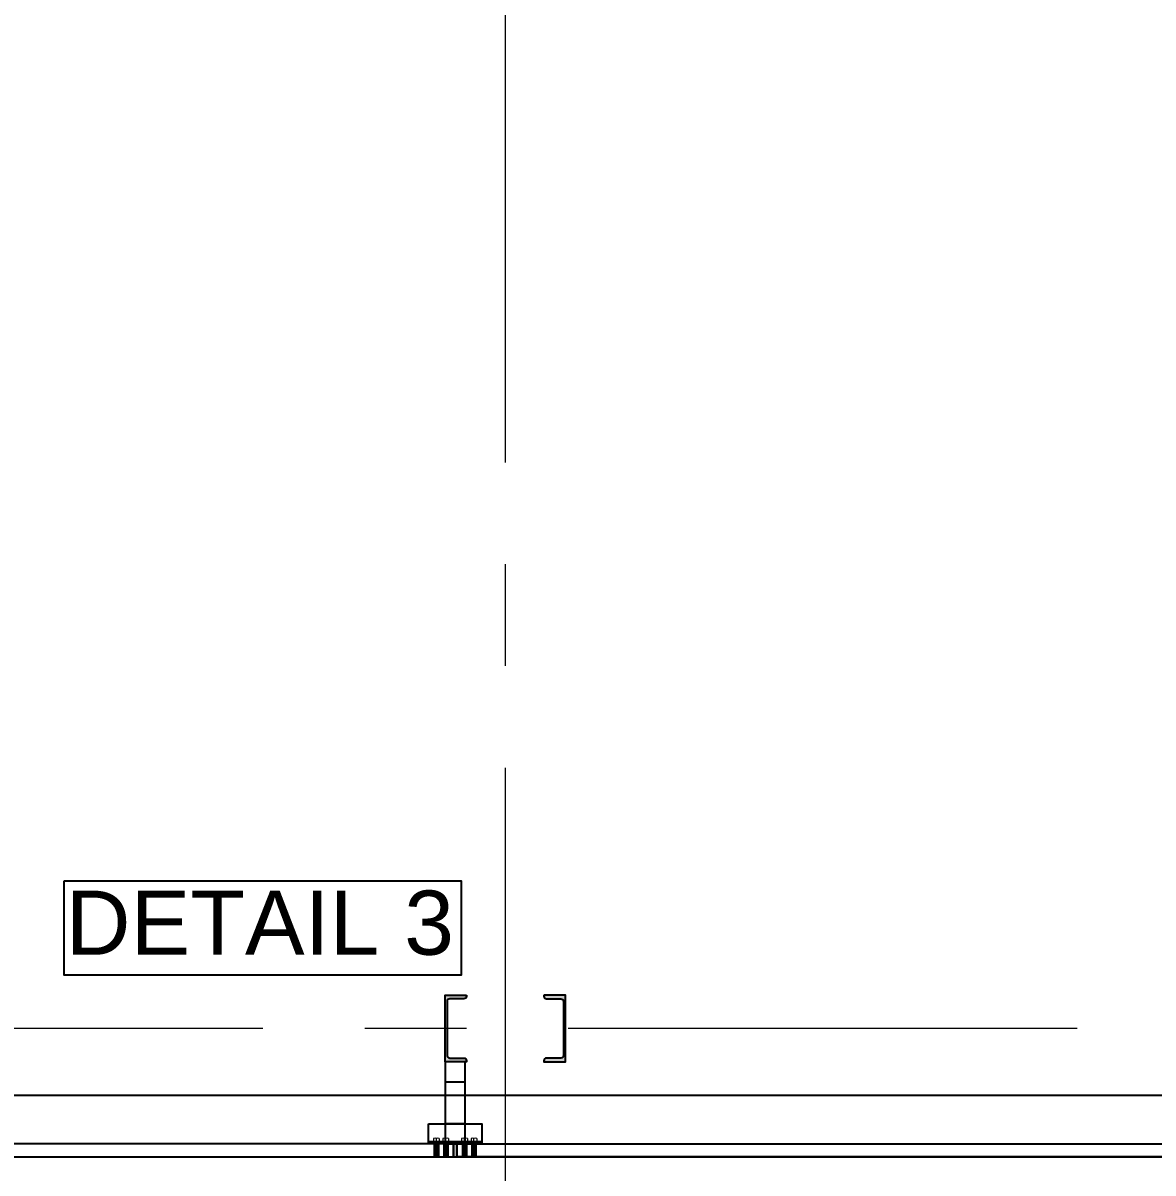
# Model space of a CAD drawing. Header units: millimetres. Extents: x 3470347 to 5996549, y -3470518 to 17149644.
# Drawn here: x 4845687 to 4849918, y 6611046 to 6615350 of the extents above; entities that cross this region are included whole.
import ezdxf
from ezdxf.enums import TextEntityAlignment as Align

# ---------------------------------------------------------------- set-up
doc = ezdxf.new("R2010")
doc.units = ezdxf.units.MM
doc.header["$MEASUREMENT"] = 0
doc.linetypes.add('CENTER', pattern=[50.8, 31.75, -6.35, 6.35, -6.35])
doc.layers.get('0').update_dxf_attribs({"linetype": 'CONTINUOUS', "lineweight": 25})
doc.layers.add('5', color=3, linetype='CONTINUOUS')
doc.layers.add('lintel', color=2, linetype='CONTINUOUS')
doc.layers.add('CENTER', color=8, linetype='CENTER', lineweight=0)
doc.layers.add('channnel', color=2, linetype='CONTINUOUS', lineweight=15)
doc.styles.add('TEXT3', font='geniso.shx')
doc.styles.add('TITLE', font='arial.ttf')

msp = doc.modelspace()

# ---------------------------------------------------------------- hatches: boundary and pattern name
at = {"transparency": 33554559}
h = msp.add_hatch(color=1, dxfattribs=at)
h.dxf.hatch_style = 1
h.paths.add_polyline_path([(4847267.87, 6611712.26), (4847267.87, 6611462.26), (4847347.87, 6611462.26), (4847347.87, 6611466.36, 0.4142136), (4847337.87, 6611476.36), (4847284.97, 6611476.36, -0.4142136), (4847274.97, 6611486.36), (4847274.97, 6611688.16, -0.4142136), (4847284.97, 6611698.16), (4847337.87, 6611698.16, 0.4142136), (4847347.87, 6611708.16), (4847347.87, 6611712.26)])
h = msp.add_hatch(color=1, dxfattribs=at)
h.dxf.hatch_style = 1
h.paths.add_polyline_path([(4847717.87, 6611712.26), (4847717.87, 6611462.26), (4847637.87, 6611462.26), (4847637.87, 6611466.36, -0.4142136), (4847647.87, 6611476.36), (4847700.77, 6611476.36, 0.4142136), (4847710.77, 6611486.36), (4847710.77, 6611688.16, 0.4142136), (4847700.77, 6611698.16), (4847647.87, 6611698.16, -0.4142136), (4847637.87, 6611708.16), (4847637.87, 6611712.26)])

# ---------------------------------------------------------------- linework, layer by layer
at = {"color": 3}
msp.add_line((4847405.37, 6611163.26, 0), (4847205.37, 6611163.26, 0), dxfattribs=at)
at = {"color": 8, "linetype": 'ByBlock'}
for p, q in [((4847227.37, 6611163.26, 0), (4847227.37, 6611107.26, 0)), ((4847235.37, 6611163.26, 0), (4847235.37, 6611107.26, 0)), ((4847243.37, 6611163.26, 0), (4847243.37, 6611107.26, 0)), ((4847262.37, 6611163.26, 0), (4847262.37, 6611107.26, 0)), ((4847270.37, 6611163.26, 0), (4847270.37, 6611107.26, 0)), ((4847278.37, 6611163.26, 0), (4847278.37, 6611107.26, 0)), ((4847332.37, 6611163.26, 0), (4847332.37, 6611107.26, 0)), ((4847340.37, 6611163.26, 0), (4847340.37, 6611107.26, 0)), ((4847348.37, 6611163.26, 0), (4847348.37, 6611107.26, 0)), ((4847367.37, 6611163.26, 0), (4847367.37, 6611107.26, 0)), ((4847375.37, 6611163.26, 0), (4847375.37, 6611107.26, 0)), ((4847383.37, 6611163.26, 0), (4847383.37, 6611107.26, 0))]:
    msp.add_line(p, q, dxfattribs=at)
at = {"color": 2}
for p, q in [((4847298.7, 6611155.26, 0), (4847298.7, 6611107.26, 0)), ((4847298.7, 6611155.26, 0), (4847298.7, 6611107.26, 0)), ((4847312.04, 6611155.26, 0), (4847312.04, 6611107.26, 0)), ((4847312.04, 6611155.26, 0), (4847312.04, 6611107.26, 0))]:
    msp.add_line(p, q, dxfattribs=at)
at = {"color": 1, "elevation": 0}
for points in [[(4847347.87, 6611712.26), (4847347.87, 6611708.16, -0.4142136), (4847337.87, 6611698.16), (4847284.97, 6611698.16, 0.4142136), (4847274.97, 6611688.16), (4847274.97, 6611486.36, 0.4142136), (4847284.97, 6611476.36), (4847337.87, 6611476.36, -0.4142136), (4847347.87, 6611466.36), (4847347.87, 6611462.26), (4847267.87, 6611462.26), (4847267.87, 6611712.26)], [(4847637.87, 6611712.26), (4847637.87, 6611708.16, 0.4142136), (4847647.87, 6611698.16), (4847700.77, 6611698.16, -0.4142136), (4847710.77, 6611688.16), (4847710.77, 6611486.36, -0.4142136), (4847700.77, 6611476.36), (4847647.87, 6611476.36, 0.4142136), (4847637.87, 6611466.36), (4847637.87, 6611462.26), (4847717.87, 6611462.26), (4847717.87, 6611712.26)]]:
    msp.add_lwpolyline(points, format="xyb", close=True, dxfattribs=at)
at = {"color": 3, "elevation": 0}
for points in [[(4847342.87, 6611387.26), (4847342.87, 6611462.26), (4847267.87, 6611462.26), (4847267.87, 6611387.26)], [(4847205.37, 6611230.26), (4847405.37, 6611230.26), (4847405.37, 6611155.26), (4847205.37, 6611155.26)], [(4847342.87, 6611155.26), (4847342.87, 6611230.26), (4847267.87, 6611230.26), (4847267.87, 6611155.26)]]:
    msp.add_lwpolyline(points, close=True, dxfattribs=at)
at = {"color": 6, "linetype": 'ByBlock', "elevation": 0}
for points in [[(4842699.87, 6611155.26), (4842699.87, 6611107.26), (4847298.7, 6611107.26), (4847298.7, 6611155.26)], [(4852285.87, 6611155.26), (4852285.87, 6611107.26), (4847312.04, 6611107.26), (4847312.04, 6611155.26)]]:
    msp.add_lwpolyline(points, close=True, dxfattribs=at)
at = {"layer": 'CENTER', "color": 8, "ltscale": 60}
msp.add_line((4864873.95, 6611587.26, 0), (4827811.52, 6611587.26, 0), dxfattribs=at)
at = {"layer": 'channnel', "color": 8, "linetype": 'ByBlock'}
for p, q in [((4847224.7, 6611175.58, 0), (4847224.7, 6611163.26, 0)), ((4847235.37, 6611163.26, 0), (4847235.37, 6611175.58, 0)), ((4847246.04, 6611175.58, 0), (4847246.04, 6611163.26, 0)), ((4847259.7, 6611175.58, 0), (4847259.7, 6611163.26, 0)), ((4847270.37, 6611163.26, 0), (4847270.37, 6611175.58, 0)), ((4847281.04, 6611175.58, 0), (4847281.04, 6611163.26, 0)), ((4847329.7, 6611175.58, 0), (4847329.7, 6611163.26, 0)), ((4847340.37, 6611163.26, 0), (4847340.37, 6611175.58, 0)), ((4847351.04, 6611175.58, 0), (4847351.04, 6611163.26, 0)), ((4847364.7, 6611175.58, 0), (4847364.7, 6611163.26, 0)), ((4847375.37, 6611163.26, 0), (4847375.37, 6611175.58, 0)), ((4847386.04, 6611175.58, 0), (4847386.04, 6611163.26, 0)), ((4847224.7, 6611163.26, 0), (4847246.04, 6611163.26, 0)), ((4847227.37, 6611163.26, 0), (4847227.37, 6611107.26, 0)), ((4847243.37, 6611148.86, 0), (4847227.37, 6611148.86, 0)), ((4847243.37, 6611163.26, 0), (4847243.37, 6611107.26, 0)), ((4847259.7, 6611163.26, 0), (4847281.04, 6611163.26, 0)), ((4847262.37, 6611163.26, 0), (4847262.37, 6611107.26, 0)), ((4847278.37, 6611148.86, 0), (4847262.37, 6611148.86, 0)), ((4847278.37, 6611163.26, 0), (4847278.37, 6611107.26, 0)), ((4847351.04, 6611163.26, 0), (4847329.7, 6611163.26, 0)), ((4847332.37, 6611163.26, 0), (4847332.37, 6611107.26, 0)), ((4847332.37, 6611148.86, 0), (4847348.37, 6611148.86, 0)), ((4847348.37, 6611163.26, 0), (4847348.37, 6611107.26, 0)), ((4847386.04, 6611163.26, 0), (4847364.7, 6611163.26, 0)), ((4847367.37, 6611163.26, 0), (4847367.37, 6611107.26, 0)), ((4847367.37, 6611148.86, 0), (4847383.37, 6611148.86, 0)), ((4847383.37, 6611163.26, 0), (4847383.37, 6611107.26, 0)), ((4847227.37, 6611107.26, 0), (4847243.37, 6611107.26, 0)), ((4847262.37, 6611107.26, 0), (4847278.37, 6611107.26, 0)), ((4847348.37, 6611107.26, 0), (4847332.37, 6611107.26, 0)), ((4847383.37, 6611107.26, 0), (4847367.37, 6611107.26, 0))]:
    msp.add_line(p, q, dxfattribs=at)
at = {"layer": 'channnel', "color": 8, "linetype": 'Continuous'}
for p, q in [((4847227.62, 6611149.52, 0), (4847227.37, 6611149.4, 0)), ((4847242.48, 6611148.86, 0), (4847227.37, 6611141.82, 0)), ((4847235.97, 6611148.86, 0), (4847227.37, 6611144.85, 0)), ((4847229.46, 6611148.86, 0), (4847227.37, 6611147.89, 0)), ((4847227.62, 6611146.49, 0), (4847227.37, 6611146.37, 0)), ((4847243.37, 6611146.24, 0), (4847227.37, 6611138.78, 0)), ((4847227.62, 6611143.45, 0), (4847227.37, 6611143.34, 0)), ((4847243.37, 6611143.21, 0), (4847227.37, 6611135.75, 0)), ((4847243.37, 6611140.64, 0), (4847227.37, 6611133.18, 0)), ((4847227.62, 6611140.42, 0), (4847227.37, 6611140.3, 0)), ((4847243.37, 6611140.18, 0), (4847227.37, 6611132.72, 0)), ((4847243.37, 6611140.04, 0), (4847227.37, 6611139.24, 0)), ((4847243.37, 6611134.11, 0), (4847227.37, 6611138.65, 0)), ((4847243.37, 6611137.6, 0), (4847227.37, 6611130.14, 0)), ((4847227.62, 6611137.38, 0), (4847227.37, 6611137.27, 0)), ((4847243.37, 6611137.14, 0), (4847227.37, 6611129.68, 0)), ((4847243.37, 6611131.67, 0), (4847227.37, 6611136.21, 0)), ((4847243.37, 6611134.57, 0), (4847227.37, 6611127.11, 0)), ((4847227.62, 6611134.35, 0), (4847227.37, 6611134.23, 0)), ((4847243.37, 6611131.53, 0), (4847227.37, 6611124.07, 0)), ((4847243.37, 6611131.07, 0), (4847227.37, 6611130.28, 0)), ((4847243.37, 6611128.5, 0), (4847227.37, 6611121.04, 0)), ((4847239.22, 6611148.86, 0), (4847227.95, 6611143.61, 0)), ((4847232.72, 6611148.86, 0), (4847227.95, 6611146.64, 0)), ((4847242.79, 6611147.49, 0), (4847227.95, 6611140.57, 0)), ((4847242.79, 6611144.46, 0), (4847227.95, 6611137.54, 0)), ((4847242.79, 6611141.42, 0), (4847227.95, 6611134.5, 0)), ((4847242.79, 6611141.29, 0), (4847227.95, 6611141.03, 0)), ((4847242.79, 6611135.35, 0), (4847227.95, 6611140.43, 0)), ((4847242.79, 6611138.85, 0), (4847227.95, 6611131.93, 0)), ((4847242.79, 6611138.39, 0), (4847227.95, 6611131.47, 0)), ((4847242.79, 6611138.25, 0), (4847227.95, 6611138, 0)), ((4847242.79, 6611135.81, 0), (4847227.95, 6611128.9, 0)), ((4847242.79, 6611129.88, 0), (4847227.95, 6611134.96, 0)), ((4847242.79, 6611132.78, 0), (4847227.95, 6611125.86, 0)), ((4847242.79, 6611132.32, 0), (4847227.95, 6611132.07, 0)), ((4847242.79, 6611129.75, 0), (4847227.95, 6611122.83, 0)), ((4847262.62, 6611149.52, 0), (4847262.37, 6611149.4, 0)), ((4847277.48, 6611148.86, 0), (4847262.37, 6611141.82, 0)), ((4847270.97, 6611148.86, 0), (4847262.37, 6611144.85, 0)), ((4847264.46, 6611148.86, 0), (4847262.37, 6611147.89, 0)), ((4847262.62, 6611146.49, 0), (4847262.37, 6611146.37, 0)), ((4847278.37, 6611146.24, 0), (4847262.37, 6611138.78, 0)), ((4847262.62, 6611143.45, 0), (4847262.37, 6611143.34, 0)), ((4847278.37, 6611143.21, 0), (4847262.37, 6611135.75, 0)), ((4847278.37, 6611140.64, 0), (4847262.37, 6611133.18, 0)), ((4847262.62, 6611140.42, 0), (4847262.37, 6611140.3, 0)), ((4847278.37, 6611140.18, 0), (4847262.37, 6611132.72, 0)), ((4847278.37, 6611140.04, 0), (4847262.37, 6611139.24, 0)), ((4847278.37, 6611134.11, 0), (4847262.37, 6611138.65, 0)), ((4847278.37, 6611137.6, 0), (4847262.37, 6611130.14, 0)), ((4847262.62, 6611137.38, 0), (4847262.37, 6611137.27, 0)), ((4847278.37, 6611137.14, 0), (4847262.37, 6611129.68, 0)), ((4847278.37, 6611131.67, 0), (4847262.37, 6611136.21, 0)), ((4847278.37, 6611134.57, 0), (4847262.37, 6611127.11, 0)), ((4847262.62, 6611134.35, 0), (4847262.37, 6611134.23, 0)), ((4847278.37, 6611131.53, 0), (4847262.37, 6611124.07, 0)), ((4847278.37, 6611131.07, 0), (4847262.37, 6611130.28, 0)), ((4847278.37, 6611128.5, 0), (4847262.37, 6611121.04, 0)), ((4847274.22, 6611148.86, 0), (4847262.95, 6611143.61, 0)), ((4847267.72, 6611148.86, 0), (4847262.95, 6611146.64, 0)), ((4847277.79, 6611147.49, 0), (4847262.95, 6611140.57, 0)), ((4847277.79, 6611144.46, 0), (4847262.95, 6611137.54, 0)), ((4847277.79, 6611141.42, 0), (4847262.95, 6611134.5, 0)), ((4847277.79, 6611141.29, 0), (4847262.95, 6611141.03, 0)), ((4847277.79, 6611135.35, 0), (4847262.95, 6611140.43, 0)), ((4847277.79, 6611138.85, 0), (4847262.95, 6611131.93, 0)), ((4847277.79, 6611138.39, 0), (4847262.95, 6611131.47, 0)), ((4847277.79, 6611138.25, 0), (4847262.95, 6611138, 0)), ((4847277.79, 6611135.81, 0), (4847262.95, 6611128.9, 0)), ((4847277.79, 6611129.88, 0), (4847262.95, 6611134.96, 0)), ((4847277.79, 6611132.78, 0), (4847262.95, 6611125.86, 0)), ((4847277.79, 6611132.32, 0), (4847262.95, 6611132.07, 0)), ((4847277.79, 6611129.75, 0), (4847262.95, 6611122.83, 0)), ((4847332.37, 6611146.24, 0), (4847348.37, 6611138.78, 0)), ((4847332.37, 6611143.21, 0), (4847348.37, 6611135.75, 0)), ((4847332.37, 6611140.64, 0), (4847348.37, 6611133.18, 0)), ((4847332.37, 6611140.18, 0), (4847348.37, 6611132.72, 0)), ((4847332.37, 6611140.04, 0), (4847348.37, 6611139.24, 0)), ((4847332.37, 6611134.11, 0), (4847348.37, 6611138.65, 0)), ((4847332.37, 6611137.6, 0), (4847348.37, 6611130.14, 0)), ((4847332.37, 6611137.14, 0), (4847348.37, 6611129.68, 0)), ((4847332.37, 6611131.67, 0), (4847348.37, 6611136.21, 0)), ((4847332.37, 6611134.57, 0), (4847348.37, 6611127.11, 0)), ((4847332.37, 6611131.53, 0), (4847348.37, 6611124.07, 0)), ((4847332.37, 6611131.07, 0), (4847348.37, 6611130.28, 0)), ((4847332.37, 6611128.5, 0), (4847348.37, 6611121.04, 0)), ((4847332.95, 6611147.49, 0), (4847347.79, 6611140.57, 0)), ((4847332.95, 6611144.46, 0), (4847347.79, 6611137.54, 0)), ((4847332.95, 6611141.42, 0), (4847347.79, 6611134.5, 0)), ((4847332.95, 6611141.29, 0), (4847347.79, 6611141.03, 0)), ((4847332.95, 6611135.35, 0), (4847347.79, 6611140.43, 0)), ((4847332.95, 6611138.85, 0), (4847347.79, 6611131.93, 0)), ((4847332.95, 6611138.39, 0), (4847347.79, 6611131.47, 0)), ((4847332.95, 6611138.25, 0), (4847347.79, 6611138, 0)), ((4847332.95, 6611135.81, 0), (4847347.79, 6611128.9, 0)), ((4847332.95, 6611129.88, 0), (4847347.79, 6611134.96, 0)), ((4847332.95, 6611132.78, 0), (4847347.79, 6611125.86, 0)), ((4847332.95, 6611132.32, 0), (4847347.79, 6611132.07, 0)), ((4847332.95, 6611129.75, 0), (4847347.79, 6611122.83, 0)), ((4847333.26, 6611148.86, 0), (4847348.37, 6611141.82, 0)), ((4847336.52, 6611148.86, 0), (4847347.79, 6611143.61, 0)), ((4847339.77, 6611148.86, 0), (4847348.37, 6611144.85, 0)), ((4847343.02, 6611148.86, 0), (4847347.79, 6611146.64, 0)), ((4847346.28, 6611148.86, 0), (4847348.37, 6611147.89, 0)), ((4847348.12, 6611149.52, 0), (4847348.37, 6611149.4, 0)), ((4847348.12, 6611146.49, 0), (4847348.37, 6611146.37, 0)), ((4847348.12, 6611143.45, 0), (4847348.37, 6611143.34, 0)), ((4847348.12, 6611140.42, 0), (4847348.37, 6611140.3, 0)), ((4847348.12, 6611137.38, 0), (4847348.37, 6611137.27, 0)), ((4847348.12, 6611134.35, 0), (4847348.37, 6611134.23, 0)), ((4847367.37, 6611146.24, 0), (4847383.37, 6611138.78, 0)), ((4847367.37, 6611143.21, 0), (4847383.37, 6611135.75, 0)), ((4847367.37, 6611140.64, 0), (4847383.37, 6611133.18, 0)), ((4847367.37, 6611140.18, 0), (4847383.37, 6611132.72, 0)), ((4847367.37, 6611140.04, 0), (4847383.37, 6611139.24, 0)), ((4847367.37, 6611134.11, 0), (4847383.37, 6611138.65, 0)), ((4847367.37, 6611137.6, 0), (4847383.37, 6611130.14, 0)), ((4847367.37, 6611137.14, 0), (4847383.37, 6611129.68, 0)), ((4847367.37, 6611131.67, 0), (4847383.37, 6611136.21, 0)), ((4847367.37, 6611134.57, 0), (4847383.37, 6611127.11, 0)), ((4847367.37, 6611131.53, 0), (4847383.37, 6611124.07, 0)), ((4847367.37, 6611131.07, 0), (4847383.37, 6611130.28, 0)), ((4847367.37, 6611128.5, 0), (4847383.37, 6611121.04, 0)), ((4847367.95, 6611147.49, 0), (4847382.79, 6611140.57, 0)), ((4847367.95, 6611144.46, 0), (4847382.79, 6611137.54, 0)), ((4847367.95, 6611141.42, 0), (4847382.79, 6611134.5, 0)), ((4847367.95, 6611141.29, 0), (4847382.79, 6611141.03, 0)), ((4847367.95, 6611135.35, 0), (4847382.79, 6611140.43, 0)), ((4847367.95, 6611138.85, 0), (4847382.79, 6611131.93, 0)), ((4847367.95, 6611138.39, 0), (4847382.79, 6611131.47, 0)), ((4847367.95, 6611138.25, 0), (4847382.79, 6611138, 0)), ((4847367.95, 6611135.81, 0), (4847382.79, 6611128.9, 0)), ((4847367.95, 6611129.88, 0), (4847382.79, 6611134.96, 0)), ((4847367.95, 6611132.78, 0), (4847382.79, 6611125.86, 0)), ((4847367.95, 6611132.32, 0), (4847382.79, 6611132.07, 0)), ((4847367.95, 6611129.75, 0), (4847382.79, 6611122.83, 0)), ((4847368.26, 6611148.86, 0), (4847383.37, 6611141.82, 0)), ((4847371.52, 6611148.86, 0), (4847382.79, 6611143.61, 0)), ((4847374.77, 6611148.86, 0), (4847383.37, 6611144.85, 0)), ((4847378.02, 6611148.86, 0), (4847382.79, 6611146.64, 0)), ((4847381.28, 6611148.86, 0), (4847383.37, 6611147.89, 0)), ((4847383.12, 6611149.52, 0), (4847383.37, 6611149.4, 0)), ((4847383.12, 6611146.49, 0), (4847383.37, 6611146.37, 0)), ((4847383.12, 6611143.45, 0), (4847383.37, 6611143.34, 0)), ((4847383.12, 6611140.42, 0), (4847383.37, 6611140.3, 0)), ((4847383.12, 6611137.38, 0), (4847383.37, 6611137.27, 0)), ((4847383.12, 6611134.35, 0), (4847383.37, 6611134.23, 0)), ((4847243.37, 6611125.47, 0), (4847227.37, 6611118, 0)), ((4847243.37, 6611122.43, 0), (4847227.37, 6611114.97, 0)), ((4847242.79, 6611119.13, 0), (4847227.37, 6611111.94, 0)), ((4847242.79, 6611116.09, 0), (4847227.37, 6611108.9, 0)), ((4847242.79, 6611126.71, 0), (4847227.95, 6611119.79, 0)), ((4847242.79, 6611123.68, 0), (4847227.95, 6611116.76, 0)), ((4847243.37, 6611120.91, 0), (4847227.95, 6611113.72, 0)), ((4847243.37, 6611117.88, 0), (4847227.95, 6611110.69, 0)), ((4847243.37, 6611114.85, 0), (4847227.95, 6611107.66, 0)), ((4847242.79, 6611113.06, 0), (4847230.36, 6611107.26, 0)), ((4847243.37, 6611111.81, 0), (4847233.61, 6611107.26, 0)), ((4847242.79, 6611110.02, 0), (4847236.87, 6611107.26, 0)), ((4847243.37, 6611108.78, 0), (4847240.12, 6611107.26, 0)), ((4847278.37, 6611125.47, 0), (4847262.37, 6611118, 0)), ((4847278.37, 6611122.43, 0), (4847262.37, 6611114.97, 0)), ((4847277.79, 6611119.13, 0), (4847262.37, 6611111.94, 0)), ((4847277.79, 6611116.09, 0), (4847262.37, 6611108.9, 0)), ((4847277.79, 6611126.71, 0), (4847262.95, 6611119.79, 0)), ((4847277.79, 6611123.68, 0), (4847262.95, 6611116.76, 0)), ((4847278.37, 6611120.91, 0), (4847262.95, 6611113.72, 0)), ((4847278.37, 6611117.88, 0), (4847262.95, 6611110.69, 0)), ((4847278.37, 6611114.85, 0), (4847262.95, 6611107.66, 0)), ((4847277.79, 6611113.06, 0), (4847265.36, 6611107.26, 0)), ((4847278.37, 6611111.81, 0), (4847268.61, 6611107.26, 0)), ((4847277.79, 6611110.02, 0), (4847271.87, 6611107.26, 0)), ((4847278.37, 6611108.78, 0), (4847275.12, 6611107.26, 0)), ((4847332.37, 6611125.47, 0), (4847348.37, 6611118, 0)), ((4847332.37, 6611122.43, 0), (4847348.37, 6611114.97, 0)), ((4847332.37, 6611120.91, 0), (4847347.79, 6611113.72, 0)), ((4847332.37, 6611117.88, 0), (4847347.79, 6611110.69, 0)), ((4847332.37, 6611114.85, 0), (4847347.79, 6611107.66, 0)), ((4847332.37, 6611111.81, 0), (4847342.13, 6611107.26, 0)), ((4847332.37, 6611108.78, 0), (4847335.62, 6611107.26, 0)), ((4847332.95, 6611126.71, 0), (4847347.79, 6611119.79, 0)), ((4847332.95, 6611123.68, 0), (4847347.79, 6611116.76, 0)), ((4847332.95, 6611119.13, 0), (4847348.37, 6611111.94, 0)), ((4847332.95, 6611116.09, 0), (4847348.37, 6611108.9, 0)), ((4847332.95, 6611113.06, 0), (4847345.38, 6611107.26, 0)), ((4847332.95, 6611110.02, 0), (4847338.87, 6611107.26, 0)), ((4847367.37, 6611125.47, 0), (4847383.37, 6611118, 0)), ((4847367.37, 6611122.43, 0), (4847383.37, 6611114.97, 0)), ((4847367.37, 6611120.91, 0), (4847382.79, 6611113.72, 0)), ((4847367.37, 6611117.88, 0), (4847382.79, 6611110.69, 0)), ((4847367.37, 6611114.85, 0), (4847382.79, 6611107.66, 0)), ((4847367.37, 6611111.81, 0), (4847377.13, 6611107.26, 0)), ((4847367.37, 6611108.78, 0), (4847370.62, 6611107.26, 0)), ((4847367.95, 6611126.71, 0), (4847382.79, 6611119.79, 0)), ((4847367.95, 6611123.68, 0), (4847382.79, 6611116.76, 0)), ((4847367.95, 6611119.13, 0), (4847383.37, 6611111.94, 0)), ((4847367.95, 6611116.09, 0), (4847383.37, 6611108.9, 0)), ((4847367.95, 6611113.06, 0), (4847380.38, 6611107.26, 0)), ((4847367.95, 6611110.02, 0), (4847373.87, 6611107.26, 0))]:
    msp.add_line(p, q, dxfattribs=at)
at = {"layer": 'channnel', "color": 8, "linetype": 'ByBlock'}
for centre in [(4847230.04, 6611162.04, 0), (4847240.7, 6611162.04, 0), (4847265.04, 6611162.04, 0), (4847275.7, 6611162.04, 0), (4847335.04, 6611162.04, 0), (4847345.7, 6611162.04, 0), (4847370.04, 6611162.04, 0), (4847380.7, 6611162.04, 0)]:
    msp.add_arc(centre, 14.55, 68.49843, 111.50157, dxfattribs=at)
at = {"layer": 'channnel', "color": 8, "linetype": 'Continuous'}
for centre, radius, start, end in [((4847235.22, 6611136.02, 0), 8.28, 161.5284, 208.5661), ((4847227.66, 6611147.26, 0), 0.688, 115, 295), ((4847227.66, 6611144.23, 0), 0.688, 115, 295), ((4847227.66, 6611141.19, 0), 0.688, 115, 295), ((4847227.66, 6611138.62, 0), 0.688, 115, 295), ((4847227.66, 6611138.16, 0), 0.688, 115, 295), ((4847227.66, 6611135.59, 0), 0.688, 115, 295), ((4847227.66, 6611135.13, 0), 0.688, 115, 295), ((4847227.66, 6611132.55, 0), 0.688, 115, 295), ((4847227.66, 6611132.09, 0), 0.688, 115, 295), ((4847227.66, 6611129.52, 0), 0.687, 115, 295), ((4847206.95, 6611136.78, 0), 21.43, 342.35517, 11.45871), ((4847206.95, 6611136.18, 0), 21.43, 342.35517, 11.45871), ((4847263.79, 6611134.14, 0), 21.43, 162.35517, 191.45871), ((4847243.08, 6611146.87, 0), 0.687, 295, 115), ((4847243.08, 6611143.83, 0), 0.687, 295, 115), ((4847243.08, 6611140.8, 0), 0.687, 295, 115), ((4847243.08, 6611140.66, 0), 0.688, 295, 115), ((4847243.08, 6611138.23, 0), 0.687, 295, 115), ((4847243.08, 6611137.76, 0), 0.687, 295, 115), ((4847235.52, 6611134.29, 0), 8.28, 341.5284, 28.5661), ((4847243.08, 6611135.19, 0), 0.688, 295, 115), ((4847243.08, 6611134.73, 0), 0.687, 295, 115), ((4847243.08, 6611132.16, 0), 0.688, 295, 115), ((4847243.08, 6611131.7, 0), 0.687, 295, 115), ((4847243.08, 6611129.12, 0), 0.687, 295, 115), ((4847270.22, 6611136.02, 0), 8.28, 161.5284, 208.5661), ((4847262.66, 6611147.26, 0), 0.688, 115, 295), ((4847262.66, 6611144.23, 0), 0.688, 115, 295), ((4847262.66, 6611141.19, 0), 0.688, 115, 295), ((4847262.66, 6611138.62, 0), 0.688, 115, 295), ((4847262.66, 6611138.16, 0), 0.688, 115, 295), ((4847262.66, 6611135.59, 0), 0.688, 115, 295), ((4847262.66, 6611135.13, 0), 0.688, 115, 295), ((4847262.66, 6611132.55, 0), 0.688, 115, 295), ((4847262.66, 6611132.09, 0), 0.688, 115, 295), ((4847262.66, 6611129.52, 0), 0.687, 115, 295), ((4847241.95, 6611136.78, 0), 21.43, 342.35517, 11.45871), ((4847241.95, 6611136.18, 0), 21.43, 342.35517, 11.45871), ((4847298.79, 6611134.14, 0), 21.43, 162.35517, 191.45871), ((4847278.08, 6611146.87, 0), 0.687, 295, 115), ((4847278.08, 6611143.83, 0), 0.687, 295, 115), ((4847278.08, 6611140.8, 0), 0.687, 295, 115), ((4847278.08, 6611140.66, 0), 0.688, 295, 115), ((4847278.08, 6611138.23, 0), 0.687, 295, 115), ((4847278.08, 6611137.76, 0), 0.687, 295, 115), ((4847270.52, 6611134.29, 0), 8.28, 341.5284, 28.5661), ((4847278.08, 6611135.19, 0), 0.688, 295, 115), ((4847278.08, 6611134.73, 0), 0.687, 295, 115), ((4847278.08, 6611132.16, 0), 0.688, 295, 115), ((4847278.08, 6611131.7, 0), 0.687, 295, 115), ((4847278.08, 6611129.12, 0), 0.687, 295, 115), ((4847340.22, 6611134.29, 0), 8.28, 151.4339, 198.4716), ((4847332.66, 6611146.87, 0), 0.687, 65, 245), ((4847332.66, 6611143.83, 0), 0.687, 65, 245), ((4847332.66, 6611140.8, 0), 0.687, 65, 245), ((4847332.66, 6611140.66, 0), 0.688, 65, 245), ((4847332.66, 6611138.23, 0), 0.687, 65, 245), ((4847332.66, 6611137.76, 0), 0.687, 65, 245), ((4847332.66, 6611135.19, 0), 0.688, 65, 245), ((4847332.66, 6611134.73, 0), 0.687, 65, 245), ((4847332.66, 6611132.16, 0), 0.688, 65, 245), ((4847332.66, 6611131.7, 0), 0.687, 65, 245), ((4847332.66, 6611129.12, 0), 0.687, 65, 245), ((4847311.95, 6611134.14, 0), 21.43, 348.54129, 17.64483), ((4847368.79, 6611136.78, 0), 21.43, 168.54129, 197.64483), ((4847368.79, 6611136.18, 0), 21.43, 168.54129, 197.64483), ((4847348.08, 6611147.26, 0), 0.688, 245, 65), ((4847348.08, 6611144.23, 0), 0.688, 245, 65), ((4847348.08, 6611141.19, 0), 0.688, 245, 65), ((4847348.08, 6611138.62, 0), 0.688, 245, 65), ((4847348.08, 6611138.16, 0), 0.688, 245, 65), ((4847340.52, 6611136.02, 0), 8.28, 331.4339, 18.4716), ((4847348.08, 6611135.59, 0), 0.688, 245, 65), ((4847348.08, 6611135.13, 0), 0.688, 245, 65), ((4847348.08, 6611132.55, 0), 0.688, 245, 65), ((4847348.08, 6611132.09, 0), 0.688, 245, 65), ((4847348.08, 6611129.52, 0), 0.687, 245, 65), ((4847375.22, 6611134.29, 0), 8.28, 151.4339, 198.4716), ((4847367.66, 6611146.87, 0), 0.687, 65, 245), ((4847367.66, 6611143.83, 0), 0.687, 65, 245), ((4847367.66, 6611140.8, 0), 0.687, 65, 245), ((4847367.66, 6611140.66, 0), 0.688, 65, 245), ((4847367.66, 6611138.23, 0), 0.687, 65, 245), ((4847367.66, 6611137.76, 0), 0.687, 65, 245), ((4847367.66, 6611135.19, 0), 0.688, 65, 245), ((4847367.66, 6611134.73, 0), 0.687, 65, 245), ((4847367.66, 6611132.16, 0), 0.688, 65, 245), ((4847367.66, 6611131.7, 0), 0.687, 65, 245), ((4847367.66, 6611129.12, 0), 0.687, 65, 245), ((4847346.95, 6611134.14, 0), 21.43, 348.54129, 17.64483), ((4847403.79, 6611136.78, 0), 21.43, 168.54129, 197.64483), ((4847403.79, 6611136.18, 0), 21.43, 168.54129, 197.64483), ((4847383.08, 6611147.26, 0), 0.688, 245, 65), ((4847383.08, 6611144.23, 0), 0.688, 245, 65), ((4847383.08, 6611141.19, 0), 0.688, 245, 65), ((4847383.08, 6611138.62, 0), 0.688, 245, 65), ((4847383.08, 6611138.16, 0), 0.688, 245, 65), ((4847375.52, 6611136.02, 0), 8.28, 331.4339, 18.4716), ((4847383.08, 6611135.59, 0), 0.688, 245, 65), ((4847383.08, 6611135.13, 0), 0.688, 245, 65), ((4847383.08, 6611132.55, 0), 0.688, 245, 65), ((4847383.08, 6611132.09, 0), 0.688, 245, 65), ((4847383.08, 6611129.52, 0), 0.687, 245, 65), ((4847227.66, 6611126.48, 0), 0.688, 115, 295), ((4847227.66, 6611123.45, 0), 0.688, 115, 295), ((4847227.66, 6611120.42, 0), 0.688, 115, 295), ((4847227.66, 6611117.38, 0), 0.688, 115, 295), ((4847227.66, 6611114.35, 0), 0.688, 115, 295), ((4847227.66, 6611111.31, 0), 0.688, 115, 295), ((4847227.66, 6611108.28, 0), 0.688, 115, 295), ((4847243.08, 6611126.09, 0), 0.688, 295, 115), ((4847243.08, 6611123.05, 0), 0.688, 295, 115), ((4847243.08, 6611118.5, 0), 0.688, 295, 115), ((4847243.08, 6611115.47, 0), 0.688, 295, 115), ((4847243.08, 6611112.43, 0), 0.687, 295, 115), ((4847243.08, 6611109.4, 0), 0.688, 295, 115), ((4847262.66, 6611126.48, 0), 0.688, 115, 295), ((4847262.66, 6611123.45, 0), 0.688, 115, 295), ((4847262.66, 6611120.42, 0), 0.688, 115, 295), ((4847262.66, 6611117.38, 0), 0.688, 115, 295), ((4847262.66, 6611114.35, 0), 0.688, 115, 295), ((4847262.66, 6611111.31, 0), 0.688, 115, 295), ((4847262.66, 6611108.28, 0), 0.688, 115, 295), ((4847278.08, 6611126.09, 0), 0.688, 295, 115), ((4847278.08, 6611123.05, 0), 0.688, 295, 115), ((4847278.08, 6611118.5, 0), 0.688, 295, 115), ((4847278.08, 6611115.47, 0), 0.688, 295, 115), ((4847278.08, 6611112.43, 0), 0.687, 295, 115), ((4847278.08, 6611109.4, 0), 0.688, 295, 115), ((4847332.66, 6611126.09, 0), 0.688, 65, 245), ((4847332.66, 6611123.05, 0), 0.688, 65, 245), ((4847332.66, 6611118.5, 0), 0.688, 65, 245), ((4847332.66, 6611115.47, 0), 0.688, 65, 245), ((4847332.66, 6611112.43, 0), 0.687, 65, 245), ((4847332.66, 6611109.4, 0), 0.688, 65, 245), ((4847348.08, 6611126.48, 0), 0.688, 245, 65), ((4847348.08, 6611123.45, 0), 0.688, 245, 65), ((4847348.08, 6611120.42, 0), 0.688, 245, 65), ((4847348.08, 6611117.38, 0), 0.688, 245, 65), ((4847348.08, 6611114.35, 0), 0.688, 245, 65), ((4847348.08, 6611111.31, 0), 0.688, 245, 65), ((4847348.08, 6611108.28, 0), 0.688, 245, 65), ((4847367.66, 6611126.09, 0), 0.688, 65, 245), ((4847367.66, 6611123.05, 0), 0.688, 65, 245), ((4847367.66, 6611118.5, 0), 0.688, 65, 245), ((4847367.66, 6611115.47, 0), 0.688, 65, 245), ((4847367.66, 6611112.43, 0), 0.687, 65, 245), ((4847367.66, 6611109.4, 0), 0.688, 65, 245), ((4847383.08, 6611126.48, 0), 0.688, 245, 65), ((4847383.08, 6611123.45, 0), 0.688, 245, 65), ((4847383.08, 6611120.42, 0), 0.688, 245, 65), ((4847383.08, 6611117.38, 0), 0.688, 245, 65), ((4847383.08, 6611114.35, 0), 0.688, 245, 65), ((4847383.08, 6611111.31, 0), 0.688, 245, 65), ((4847383.08, 6611108.28, 0), 0.688, 245, 65)]:
    msp.add_arc(centre, radius, start, end, dxfattribs=at)
at = {"layer": 'lintel', "color": 1, "linetype": 'ByBlock'}
msp.add_lwpolyline([(4845841.6, 6612139.28), (4847328.38, 6612139.28), (4847328.38, 6611786.59), (4845841.6, 6611786.59)], close=True, dxfattribs=at)
at = {"layer": 'lintel', "color": 5, "linetype": 'ByBlock', "elevation": 0}
msp.add_lwpolyline([(4847267.87, 6611107.26), (4847342.87, 6611107.26), (4847342.87, 6611462.26), (4847267.87, 6611462.26), (4847267.87, 6611107.26)], dxfattribs=at)

# ---------------------------------------------------------------- texts
at = {"lineweight": 25, "insert": (4809670.7, 6614007.88, 0), "char_height": 222.5378, "width": 60811.1409, "attachment_point": 1, "style": 'TEXT3', "bg_fill": 2}
msp.add_mtext('{\\ftimes new roman|b0|i0|c0|p0;\\L-}', dxfattribs=at)
at = {"layer": '5', "linetype": 'ByBlock', "style": 'TITLE'}
msp.add_text('DETAIL 3', height=240, dxfattribs=at).set_placement((4846574.43, 6611983.1), align=Align.MIDDLE_CENTER)

# ---------------------------------------------------------------- next in the draw order: linework, layer by layer
at = {"color": 8, "elevation": 0}
for points in [[(4832492.87, 6641107.26), (4832492.87, 6611107.26), (4862492.87, 6611107.26), (4862492.87, 6641107.26)], [(4832722.87, 6640877.26), (4832722.87, 6611337.26), (4862262.87, 6611337.26), (4862262.87, 6640877.26)]]:
    msp.add_lwpolyline(points, close=True, dxfattribs=at)
at = {"layer": 'CENTER', "color": 8, "ltscale": 60}
msp.add_line((4847492.87, 6646090.98, 0), (4847492.87, 6608276.48, 0), dxfattribs=at)

doc.saveas('drawing.dxf')
